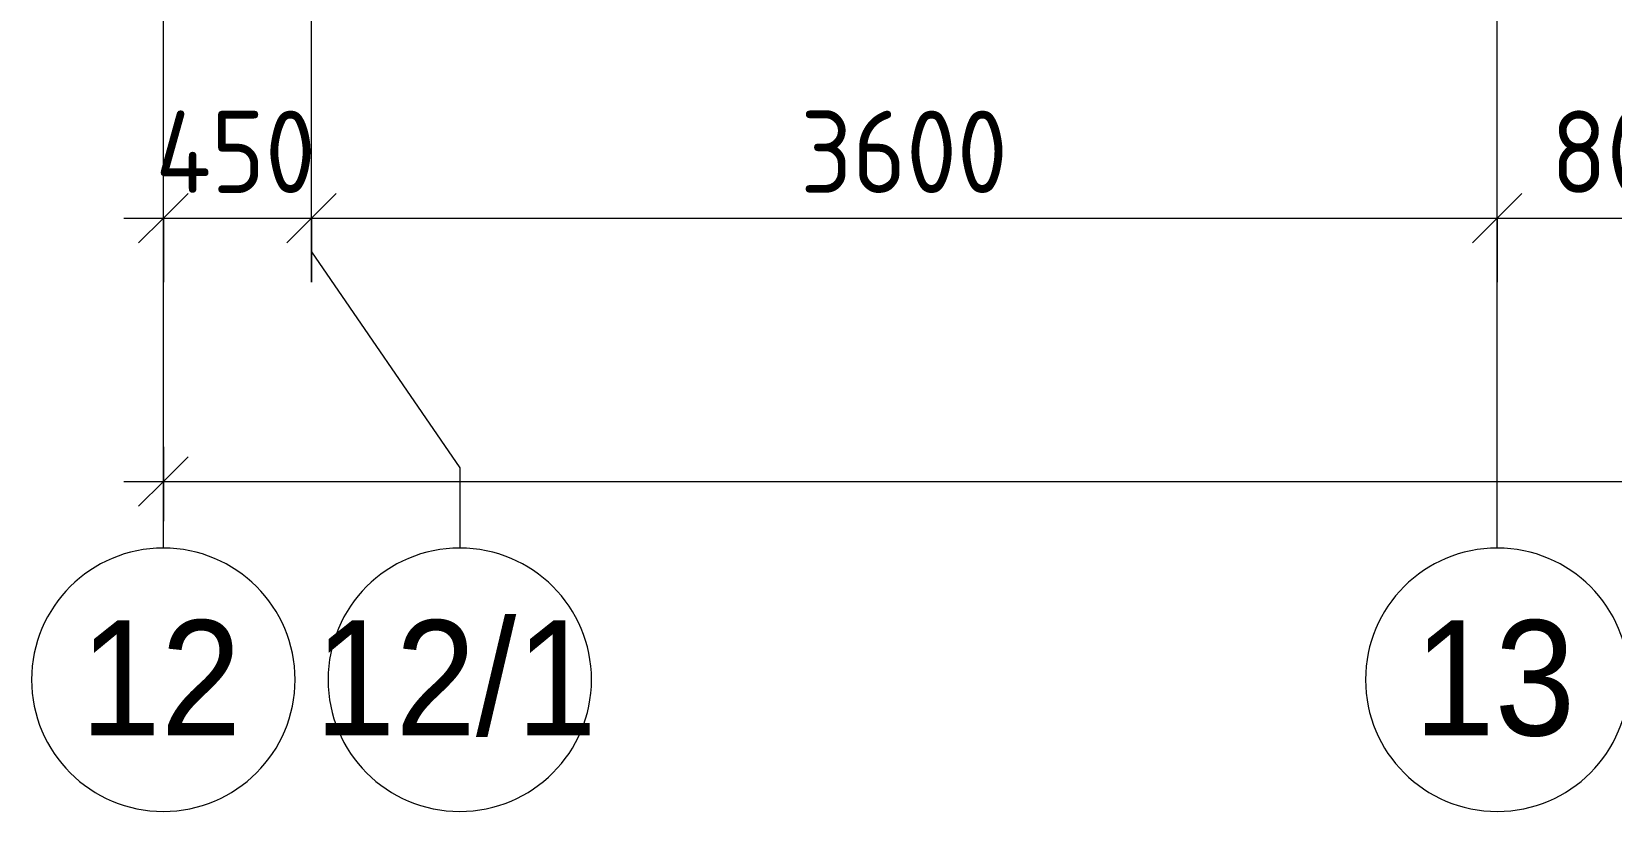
# Model space of a CAD drawing. Header units: millimetres. Extents: x 35157 to 232994, y -8553 to 29000.
# Drawn here: x 37910 to 42707, y -2706 to -338 of the extents above; entities that cross this region are included whole.
import ezdxf

# ---------------------------------------------------------------- set-up
doc = ezdxf.new("R2010")
doc.units = ezdxf.units.MM
for name, color, linetype, lineweight in [('A-ANNO-DIMS', 7, 'Continuous', 9), ('A-ANNO-DIMS-100', 7, 'Continuous', 9), ('Оси', 7, 'Continuous', 9), ('Оси-1', 7, 'Continuous', 20)]:
    doc.layers.add(name, color=color, linetype=linetype, lineweight=lineweight)
doc.styles.add('Arial', font='arial.ttf', dxfattribs={"width": 0.9, "height": 350})
doc.styles.add('ISOCPEUR', font='isocpeur.ttf', dxfattribs={"width": 0.9, "height": 250})
doc.dimstyles.new('ISO-2_5_0_9К_БОЛЬШОЙ', dxfattribs={"dimscale": 304.8, "dimtxt": 248.995294, "dimasz": 0.492126, "dimexe": 0.393701, "dimexo": 0.984252, "dimgap": 0, "dimtad": 1, "dimdec": 0, "dimrnd": 10, "dimzin": 0, "dimdsep": 46, "dimtxsty": 'ISOCPEUR', "dimblk1": 'OBLIQUE', "dimblk2": 'OBLIQUE', "dimsah": 1, "dimcen": 0.09, "dimdle": 0.393701, "dimazin": 0, "dimtfac": 1, "dimtdec": 4, "dimtix": 1, "dimtmove": 0, "dimatfit": 3, "dimfxl": 1, "dimtvp": 1, "dimtolj": 1, "dimtzin": 0, "dimarcsym": 2})
doc.dimstyles.new('ISO-2_5_0_9К_БОЛЬШОЙ_округление', dxfattribs={"dimscale": 304.8, "dimtxt": 248.995294, "dimasz": 0.492126, "dimexe": 0.393701, "dimexo": 0, "dimgap": 0, "dimtad": 1, "dimdec": 0, "dimrnd": 10, "dimzin": 0, "dimdsep": 46, "dimtxsty": 'ISOCPEUR', "dimblk1": 'OBLIQUE', "dimblk2": 'OBLIQUE', "dimsah": 1, "dimcen": 0.09, "dimdle": 0.393701, "dimazin": 0, "dimtfac": 1, "dimtdec": 4, "dimtix": 1, "dimtmove": 0, "dimatfit": 3, "dimfxl": 1, "dimtvp": 1, "dimtolj": 1, "dimtzin": 0, "dimarcsym": 2})

# ---------------------------------------------------------------- blocks, each defined once
blk = doc.blocks.new('Ось сетки - D8-29747960-План отделки стен 2 этажа в осях 12-23')
at = {"layer": 'Оси-1'}
for start, end in [(360, 180), (180, 360)]:
    blk.add_arc((0, 0), 4, start, end, dxfattribs=at)
blk = doc.blocks.new('DIMBLOCK14-План отделки стен 2 этажа в осях 12-23')
at = {"layer": 'A-ANNO-DIMS-100'}
for p, q in [((38310, -1098.6), (38310, -784.6)), ((38760, -1098.6), (38760, -784.6)), ((38190, -904.6), (38760, -904.6)), ((38310, -904.6), (38310, -1098.6)), ((38760, -904.6), (38760, -1098.6))]:
    blk.add_line(p, q, dxfattribs=at)
at = {"layer": 'A-ANNO-DIMS-100', "lineweight": 20}
for p, q in [((38310, -904.6), (38385, -829.6)), ((38760, -904.6), (38835, -829.6)), ((38310, -904.6), (38235, -979.6)), ((38760, -904.6), (38685, -979.6))]:
    blk.add_line(p, q, dxfattribs=at)
at = {"layer": 'A-ANNO-DIMS-100', "color": 0, "insert": (38286, -578), "char_height": 250, "width": 597.589, "attachment_point": 1, "line_spacing_factor": 1.149209, "style": 'ISOCPEUR'}
blk.add_mtext('450', dxfattribs=at)
blk = doc.blocks.new('_Oblique')
at = {"color": 0, "linetype": 'ByBlock', "lineweight": -2}
blk.add_line((-0.5, -0.5), (0.5, 0.5), dxfattribs=at)
blk = doc.blocks.new('DIMBLOCK15-План отделки стен 2 этажа в осях 12-23')
at = {"layer": 'A-ANNO-DIMS-100'}
for p, q in [((38760, -1098.6), (38760, -784.6)), ((42360, -1098.6), (42360, -784.6)), ((38760, -904.6), (42360, -904.6)), ((38760, -904.6), (38760, -1098.6)), ((42360, -904.6), (42360, -1098.6))]:
    blk.add_line(p, q, dxfattribs=at)
at = {"layer": 'A-ANNO-DIMS-100', "lineweight": 20}
for p, q in [((38760, -904.6), (38835, -829.6)), ((42360, -904.6), (42435, -829.6)), ((38760, -904.6), (38685, -979.6)), ((42360, -904.6), (42285, -979.6))]:
    blk.add_line(p, q, dxfattribs=at)
at = {"layer": 'A-ANNO-DIMS-100', "color": 0, "insert": (40244, -578), "char_height": 250, "width": 758.478, "attachment_point": 1, "line_spacing_factor": 1.149209, "style": 'ISOCPEUR'}
blk.add_mtext('3600', dxfattribs=at)
blk = doc.blocks.new('DIMBLOCK16-План отделки стен 2 этажа в осях 12-23')
at = {"layer": 'A-ANNO-DIMS-100'}
for p, q in [((42360, -1098.6), (42360, -784.6)), ((43160, -1098.6), (43160, -784.6)), ((42360, -904.6), (43160, -904.6)), ((42360, -904.6), (42360, -1098.6)), ((43160, -904.6), (43160, -1098.6))]:
    blk.add_line(p, q, dxfattribs=at)
at = {"layer": 'A-ANNO-DIMS-100', "lineweight": 20}
for p, q in [((42360, -904.6), (42435, -829.6)), ((43160, -904.6), (43235, -829.6)), ((42360, -904.6), (42285, -979.6)), ((43160, -904.6), (43085, -979.6))]:
    blk.add_line(p, q, dxfattribs=at)
at = {"layer": 'A-ANNO-DIMS-100', "color": 0, "insert": (42523, -578), "char_height": 250, "width": 568.858, "attachment_point": 1, "line_spacing_factor": 1.149209, "style": 'ISOCPEUR'}
blk.add_mtext('800', dxfattribs=at)
blk = doc.blocks.new('DIMBLOCK35-План отделки стен 2 этажа в осях 12-23')
at = {"layer": 'A-ANNO-DIMS-100'}
for p, q in [((38310, -1598.6), (38310, -1824.6)), ((38310, -1704.6), (38310, -1598.6)), ((84560, -1598.6), (84560, -1824.6)), ((84560, -1704.6), (84560, -1598.6)), ((38190, -1704.6), (84680, -1704.6))]:
    blk.add_line(p, q, dxfattribs=at)
at = {"layer": 'A-ANNO-DIMS-100', "lineweight": 20}
for p, q in [((38310, -1704.6), (38385, -1629.6)), ((84560, -1704.6), (84635, -1629.6)), ((38310, -1704.6), (38235, -1779.6)), ((84560, -1704.6), (84485, -1779.6))]:
    blk.add_line(p, q, dxfattribs=at)
at = {"layer": 'A-ANNO-DIMS-100', "color": 0, "insert": (61028, -1378), "char_height": 250, "width": 976.828, "attachment_point": 1, "line_spacing_factor": 1.149209, "style": 'ISOCPEUR'}
blk.add_mtext('46250', dxfattribs=at)

msp = doc.modelspace()

# ---------------------------------------------------------------- linework, layer by layer
at = {"layer": 'Оси'}
for p, q in [((38760, -1006.3), (38760, 1493.7)), ((38310, -1906.3), (38310, 593.7)), ((42360, -1906.3), (42360, 593.7)), ((38760, -1006.3), (39210, -1662.7)), ((39210, -1662.7), (39210, -1906.3))]:
    msp.add_line(p, q, dxfattribs=at)

# ---------------------------------------------------------------- block references
at = {"layer": 'Оси-1', "xscale": 99.99999999999993, "yscale": 99.99999999999993, "zscale": 99.99999999999993}
for p in [(38310, -2306.3), (39210, -2306.3), (42360, -2306.3)]:
    msp.add_blockref('Ось сетки - D8-29747960-План отделки стен 2 этажа в осях 12-23', p, dxfattribs=at)

# ---------------------------------------------------------------- texts
at = {"layer": 'Оси', "char_height": 350, "attachment_point": 1, "style": 'Arial'}
for s, insert, width in [('12/1', (38769.7, -2125.6), 1060.633), ('12', (38057.4, -2125.6), 606.076), ('13', (42107.4, -2125.6), 606.076)]:
    msp.add_mtext(s, dxfattribs=dict(at, insert=insert, width=width))

# ---------------------------------------------------------------- dimensions: what is measured, and where the dimension line sits
at = {"layer": 'A-ANNO-DIMS'}
for base, p1, p2, dimstyle, override, picture, middle in [((38760, -904.6), (38310, -798.6), (38760, -798.6), 'ISO-2_5_0_9К_БОЛЬШОЙ', {"dimpost": '<>', "dimfxl": 450}, 'DIMBLOCK14-План отделки стен 2 этажа в осях 12-23', (38535, -779.6)), ((42360, -904.6), (38760, -798.6), (42360, -798.6), 'ISO-2_5_0_9К_БОЛЬШОЙ', {"dimpost": '<>', "dimfxl": 3600}, 'DIMBLOCK15-План отделки стен 2 этажа в осях 12-23', (40560, -779.6)), ((43160, -904.6), (42360, -798.6), (43160, -798.6), 'ISO-2_5_0_9К_БОЛЬШОЙ', {"dimpost": '<>', "dimfxl": 800}, 'DIMBLOCK16-План отделки стен 2 этажа в осях 12-23', (42760, -779.6)), ((84560, -1704.6), (38310, -1598.6), (84560, -1598.6), 'ISO-2_5_0_9К_БОЛЬШОЙ_округление', {"dimpost": '<>', "dimfxl": 46250}, 'DIMBLOCK35-План отделки стен 2 этажа в осях 12-23', (61435, -1579.6))]:
    dim = msp.add_linear_dim(base=base, p1=p1, p2=p2, dimstyle=dimstyle, override=override, dxfattribs=at)
    dim.commit()
    dim.dimension.update_dxf_attribs({"geometry": picture, "text_midpoint": middle})

doc.saveas('drawing.dxf')
